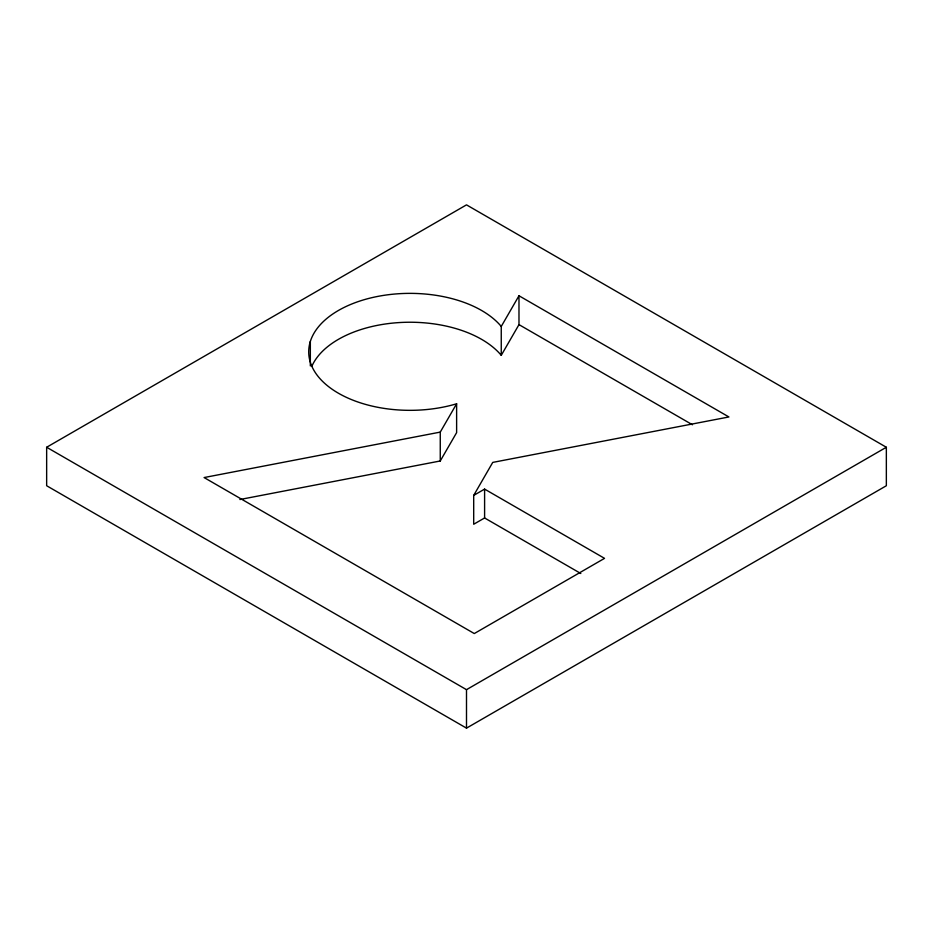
<?xml version="1.0" encoding="UTF-8"?>
<svg xmlns="http://www.w3.org/2000/svg" width="933" height="933" viewBox="0 0 933 933"><rect width="100%" height="100%" fill="white"/><g stroke="black" fill="none" stroke-linecap="round" stroke-linejoin="round"><path stroke-width="1.4" d="M239.874 499.528L440.259 460.972L440.259 432.107L456.622 403.779A101.3 58.487 0 0 1 319.634 378.262A101.3 58.487 0 0 1 365.153 299.411A101.3 58.487 0 0 1 501.254 326.457L518.981 295.761L728.906 416.958L492.741 462.406L473.696 495.4L473.696 524.253L484.6 517.967L580.804 573.503M440.259 460.972L456.622 432.632L456.622 403.779M311.949 366.051A101.3 58.487 0 0 1 400.105 322.515A101.3 58.487 0 0 1 501.254 355.321L518.981 324.626L518.981 295.761M46.65 447.257L466.5 204.863L886.35 447.257L886.35 485.743L466.5 728.137L46.65 485.743L46.65 447.257L466.5 689.662L886.35 447.257M473.696 495.4L484.6 489.102L604.537 558.354L474.291 633.554L204.094 477.556L440.259 432.107M518.981 324.626L692.449 424.772M501.254 326.457L501.254 355.321M484.6 489.102L484.6 517.967M466.5 689.662L466.5 728.137M310.339 341.42L310.339 365.946"/></g></svg>
